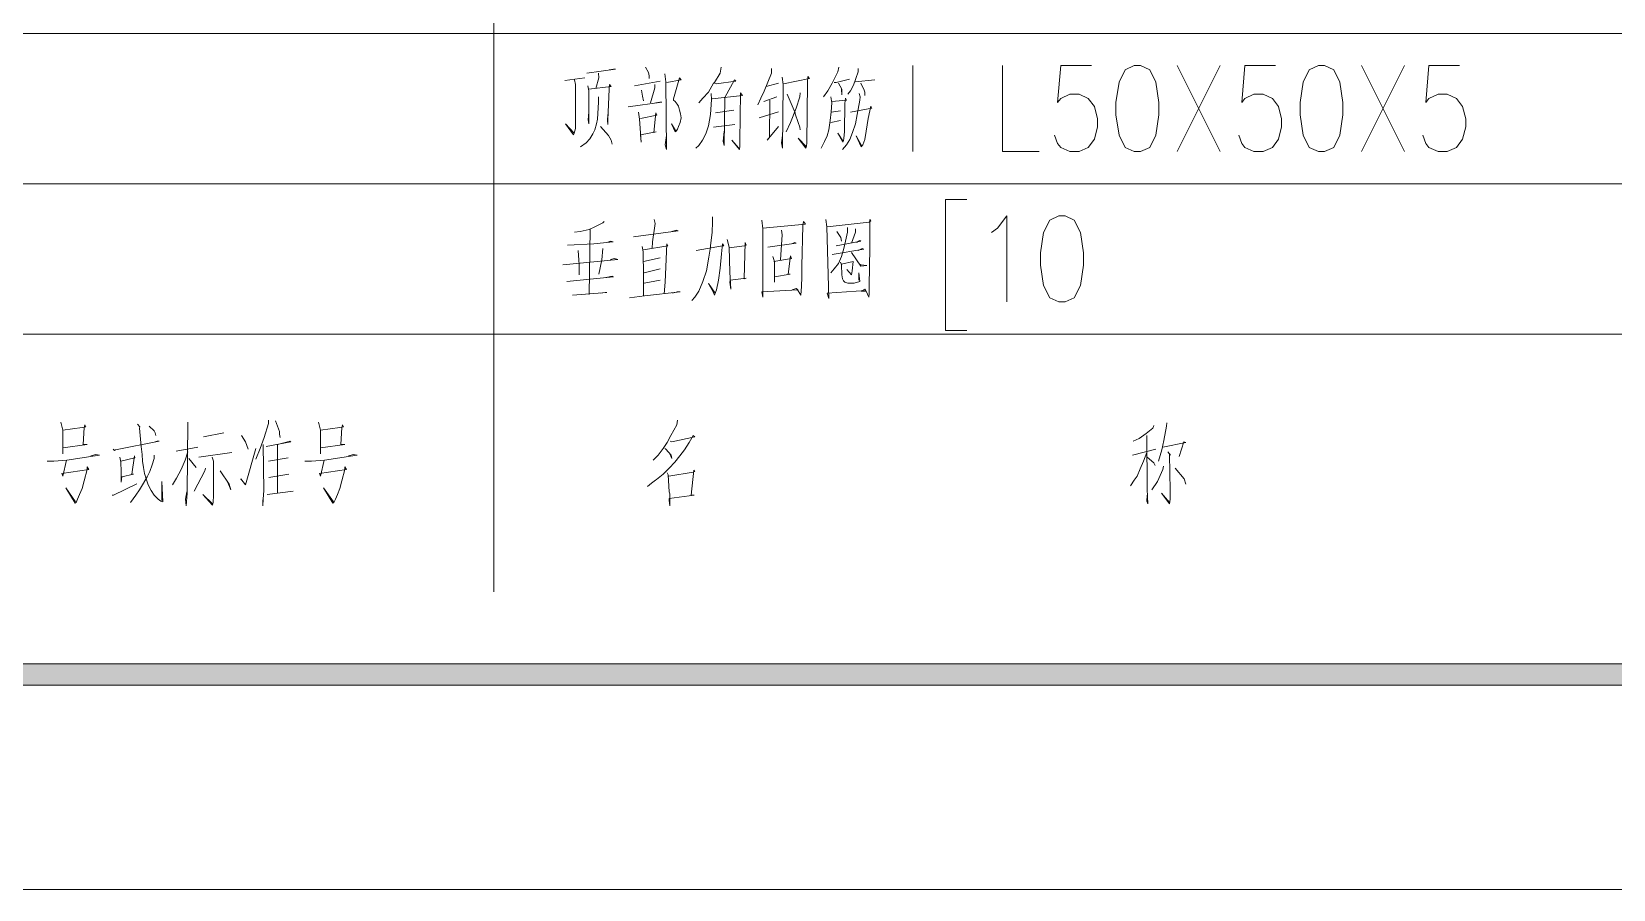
# Model space of a CAD drawing. Header units: millimetres. Extents: x 0 to 829, y 0 to 586.
# Drawn here: x 615.6 to 688.3, y 0 to 39.4 of the extents above; entities that cross this region are included whole.
import ezdxf

# ---------------------------------------------------------------- set-up
doc = ezdxf.new("R2010")
doc.units = ezdxf.units.MM

msp = doc.modelspace()

# ---------------------------------------------------------------- hatches: boundary and pattern name
h = msp.add_hatch(color=0)
h.dxf.hatch_style = 2
h.paths.add_polyline_path([(24.154694, 9.36625), (25.142472, 10.3505), (818.80075, 10.3505), (819.788528, 9.36625)])

# ---------------------------------------------------------------- linework, layer by layer
at = {"color": 0, "lineweight": 0}
for points in [[(0, 0), (0, 585.632278), (829.154778, 585.632278), (829.154778, 0)], [(666.259639, 37.807194), (665.836306, 37.620222), (665.557611, 37.055778), (665.4165, 36.117389), (665.4165, 35.552944), (665.557611, 34.614556), (665.836306, 34.050111), (666.259639, 33.863139), (666.541861, 33.863139), (666.965194, 34.050111), (667.247417, 34.614556), (667.388528, 35.552944), (667.388528, 36.117389), (667.247417, 37.055778), (666.965194, 37.620222), (666.541861, 37.807194)], [(674.712194, 37.807194), (674.288861, 37.620222), (674.006639, 37.055778), (673.865528, 36.117389), (673.865528, 35.552944), (674.006639, 34.614556), (674.288861, 34.050111), (674.712194, 33.863139), (674.990889, 33.863139), (675.414222, 34.050111), (675.696444, 34.614556), (675.837556, 35.552944), (675.837556, 36.117389), (675.696444, 37.055778), (675.414222, 37.620222), (674.990889, 37.807194)], [(662.798889, 30.906861), (662.375556, 30.719889), (662.093333, 30.155444), (661.952222, 29.217056), (661.952222, 28.652611), (662.093333, 27.714222), (662.375556, 27.149778), (662.798889, 26.962806), (663.081111, 26.962806), (663.500917, 27.149778), (663.783139, 27.714222), (663.92425, 28.652611), (663.92425, 29.217056), (663.783139, 30.155444), (663.500917, 30.719889), (663.081111, 30.906861)], [(24.154694, 9.36625), (25.142472, 10.3505), (818.80075, 10.3505), (819.788528, 9.36625)]]:
    msp.add_lwpolyline(points, close=True, dxfattribs=at)
for points in [[(636.859139, 25.484667), (636.859139, 149.708306)], [(592.493806, 39.285333), (769.404806, 39.285333)], [(656.096111, 33.863139), (656.096111, 37.807194)], [(660.202444, 37.807194), (660.202444, 33.863139), (661.895778, 33.863139)], [(664.287611, 37.807194), (662.880028, 37.807194), (662.738917, 36.117389), (662.880028, 36.304361), (663.303361, 36.491333), (663.726694, 36.491333), (664.1465, 36.304361), (664.428722, 35.930417), (664.569833, 35.365972), (664.569833, 34.992028), (664.428722, 34.427583), (664.1465, 34.050111), (663.726694, 33.863139), (663.303361, 33.863139), (662.880028, 34.050111), (662.738917, 34.240611), (662.597806, 34.614556)], [(668.231667, 33.863139), (670.203694, 37.807194)], [(668.231667, 37.807194), (670.203694, 33.863139)], [(672.740167, 37.807194), (671.329056, 37.807194), (671.191472, 36.117389), (671.329056, 36.304361), (671.752389, 36.491333), (672.175722, 36.491333), (672.599056, 36.304361), (672.881278, 35.930417), (673.022389, 35.365972), (673.022389, 34.992028), (672.881278, 34.427583), (672.599056, 34.050111), (672.175722, 33.863139), (671.752389, 33.863139), (671.329056, 34.050111), (671.191472, 34.240611), (671.050361, 34.614556)], [(676.684222, 33.863139), (678.65625, 37.807194)], [(676.684222, 37.807194), (678.65625, 33.863139)], [(681.189194, 37.807194), (679.781611, 37.807194), (679.6405, 36.117389), (679.781611, 36.304361), (680.204944, 36.491333), (680.62475, 36.491333), (681.048083, 36.304361), (681.330306, 35.930417), (681.471417, 35.365972), (681.471417, 34.992028), (681.330306, 34.427583), (681.048083, 34.050111), (680.62475, 33.863139), (680.204944, 33.863139), (679.781611, 34.050111), (679.6405, 34.240611), (679.499389, 34.614556)], [(640.118806, 37.122806), (641.028972, 37.249806)], [(640.563306, 37.154556), (640.609167, 36.939361), (640.609167, 34.917944), (640.538611, 34.70275), (640.513917, 34.63925), (640.1435, 35.136667), (640.538611, 34.70275)], [(641.120694, 37.465), (642.447139, 37.651972), (642.355417, 37.651972), (642.147278, 37.620222)], [(641.656917, 37.465), (641.681611, 37.249806), (641.5405, 36.752389)], [(643.311444, 36.875861), (644.496778, 37.094583)], [(643.822972, 37.743694), (643.964083, 37.49675), (643.98525, 37.341528), (643.98525, 37.218056)], [(644.708444, 37.43325), (644.754306, 37.062833), (644.779, 33.958389), (644.729611, 34.173583), (644.779, 34.6075)], [(644.800167, 37.031083), (645.452806, 37.154556), (645.38225, 37.249806), (645.103556, 36.286722), (645.103556, 36.223222), (645.174111, 36.16325), (645.265833, 36.03625), (645.336389, 35.944528), (645.38225, 35.757556), (645.428111, 35.602333), (645.452806, 35.415361), (645.406944, 35.200167), (645.336389, 35.013194), (645.290528, 34.889722), (645.219972, 34.794472), (645.174111, 34.762722), (645.011833, 35.136667), (645.195278, 34.826222), (645.244667, 34.826222)], [(647.294306, 37.743694), (647.244917, 37.465), (646.990917, 37.031083), (646.945056, 36.999333), (646.712222, 36.597167), (646.454694, 36.318472), (646.267722, 36.09975)], [(646.990917, 36.999333), (647.061472, 36.967583), (647.968111, 37.094583), (647.897556, 37.154556), (647.456583, 36.346694), (647.431889, 34.141833), (647.386028, 34.328806), (647.431889, 34.794472)], [(649.597944, 37.683722), (649.597944, 37.465), (649.273389, 36.628917), (649.111111, 36.318472), (648.97, 36.008028)], [(650.088306, 37.278028), (650.134167, 36.939361), (650.109472, 34.018361), (650.063611, 34.268833), (650.109472, 34.6075)], [(650.158861, 36.967583), (651.344194, 37.218056), (651.273639, 37.309778), (651.252472, 37.031083), (651.227778, 34.268833), (651.206611, 34.113611), (651.181917, 34.018361), (650.832667, 34.484028), (651.206611, 34.081861)], [(652.695333, 37.743694), (652.649472, 37.5285), (652.391944, 36.999333), (652.183806, 36.657139), (651.996833, 36.378444)], [(652.487194, 37.031083), (652.578917, 37.031083), (653.185694, 37.186306)], [(653.580806, 37.683722), (653.580806, 37.5285), (653.372667, 36.907611), (653.231556, 36.657139), (653.115139, 36.501917)], [(653.439694, 37.062833), (654.349861, 37.154556)], [(641.656917, 36.378444), (641.656917, 36.254972), (641.656917, 36.1315), (641.611056, 35.355389), (641.565194, 35.136667), (641.494639, 34.857972), (641.399389, 34.671), (641.261806, 34.452278), (641.099528, 34.268833), (640.842, 34.081861)], [(641.166556, 36.875861), (641.215944, 36.657139), (641.215944, 35.136667), (641.19125, 35.323639), (641.215944, 35.665833)], [(641.215944, 36.720639), (642.239, 36.844111), (642.168444, 36.939361), (642.147278, 36.720639), (642.097889, 35.323639), (642.097889, 35.104917), (642.076722, 35.291889), (642.097889, 35.570583)], [(643.636, 36.688889), (643.681861, 36.410194), (643.73125, 36.191472)], [(644.242778, 36.939361), (644.242778, 36.784139), (644.055806, 36.09975)], [(646.828639, 36.533667), (646.849806, 36.254972), (646.803944, 35.570583), (646.712222, 35.044944), (646.595806, 34.671), (646.43, 34.392306), (646.267722, 34.141833), (646.126611, 34.018361)], [(646.8745, 36.286722), (648.2715, 36.441944), (648.17625, 36.565417), (648.155083, 34.360556), (648.155083, 34.113611), (648.130389, 33.958389), (647.781139, 34.392306), (648.109222, 34.018361)], [(649.855472, 36.378444), (649.248694, 36.16325)], [(649.365111, 36.844111), (649.926028, 36.999333)], [(650.924389, 36.565417), (650.903222, 36.378444), (650.740944, 35.852806), (650.483417, 35.200167), (650.275278, 34.762722)], [(650.321139, 36.501917), (650.691556, 35.634083), (650.691556, 35.602333), (650.832667, 35.200167), (650.903222, 34.981444), (650.924389, 34.857972)], [(652.324917, 36.378444), (652.370778, 36.09975), (652.346083, 35.694056), (652.300222, 35.291889), (652.229667, 34.857972), (652.159111, 34.579278), (652.042694, 34.328806), (651.880417, 34.018361)], [(652.370778, 36.16325), (653.044583, 36.223222), (652.998722, 36.318472), (652.974028, 36.068), (652.952861, 34.762722), (652.928167, 34.484028), (652.907, 34.360556), (652.882306, 34.297056), (652.649472, 34.70275), (652.882306, 34.360556), (652.649472, 34.70275)], [(652.674167, 36.999333), (652.836444, 36.720639), (652.836444, 36.473694), (652.81175, 36.720639)], [(653.626667, 36.533667), (653.672528, 36.378444), (653.651361, 36.223222), (653.534944, 35.570583), (653.464389, 35.136667), (653.323278, 34.7345), (653.206861, 34.424056), (653.044583, 34.173583), (652.857611, 33.958389)], [(653.697222, 36.999333), (653.8595, 36.688889), (653.884194, 36.597167), (653.884194, 36.441944)], [(643.029222, 35.912778), (644.567333, 36.1315), (644.475611, 36.1315), (644.288639, 36.09975)], [(643.494889, 35.665833), (643.544278, 35.355389), (643.614833, 34.297056), (643.590139, 34.63925), (644.313333, 34.762722), (644.196917, 34.7345), (644.288639, 35.634083), (644.3345, 35.538833), (643.590139, 35.383611)], [(647.876389, 35.757556), (647.036778, 35.634083)], [(649.926028, 35.694056), (649.040556, 35.415361)], [(649.527389, 36.223222), (649.506222, 34.515778), (649.410972, 34.392306), (649.926028, 35.013194)], [(652.765889, 35.725806), (652.346083, 35.665833)], [(653.231556, 35.665833), (654.20875, 35.852806), (654.162889, 35.944528), (654.046472, 35.383611), (653.95475, 34.794472), (653.884194, 34.424056), (653.788944, 34.173583), (653.721917, 34.081861), (653.489083, 34.579278), (653.743083, 34.113611)], [(641.748639, 35.013194), (642.122583, 34.6075), (642.239, 34.392306), (642.284861, 34.205333)], [(646.945056, 34.981444), (647.92225, 35.104917)], [(652.765889, 35.291889), (652.324917, 35.200167)], [(592.493806, 32.385), (769.404806, 32.385)], [(658.572611, 31.658278), (657.588361, 31.658278), (657.588361, 25.646944), (658.572611, 25.646944)], [(641.914444, 30.656389), (641.865056, 30.596417), (641.494639, 30.409444), (641.237111, 30.285972), (640.817306, 30.190722), (640.563306, 30.158972)], [(644.218083, 30.751639), (644.263944, 30.564667), (644.147528, 29.725056), (644.126361, 29.414611)], [(646.895667, 30.875111), (646.895667, 30.628167), (646.8745, 30.158972), (646.803944, 29.538083), (646.803944, 29.478111), (646.733389, 29.012444), (646.616972, 28.391556), (646.454694, 27.894139), (646.267722, 27.460222), (646.08075, 27.178), (645.943167, 27.022778)], [(649.156972, 30.719889), (649.202833, 30.317722), (649.202833, 27.178), (649.156972, 27.428472), (650.807972, 27.520194), (650.740944, 27.583694), (650.553972, 27.520194)], [(649.202833, 30.345944), (651.157222, 30.532917), (651.0655, 30.656389), (651.040806, 30.472944), (650.994944, 28.60675), (650.994944, 28.515028), (650.994944, 28.112861), (650.973778, 27.675417), (650.949083, 27.27325), (650.786806, 27.551944)], [(652.092083, 30.751639), (652.137944, 30.409444), (652.229667, 27.118028), (652.159111, 27.364972), (653.930056, 27.488444), (653.884194, 27.551944), (653.721917, 27.460222), (653.95475, 27.460222), (654.071167, 27.178), (654.092333, 27.333222), (654.092333, 27.707167), (654.117028, 29.446361), (654.117028, 30.751639), (654.162889, 30.688139), (654.092333, 30.628167), (652.159111, 30.409444)], [(659.697972, 30.155444), (659.980194, 30.342417), (660.403528, 30.906861), (660.403528, 26.962806)], [(641.282972, 30.285972), (641.237111, 27.305)], [(643.262056, 29.943778), (645.311694, 30.222472), (645.219972, 30.254222), (645.033, 30.190722)], [(647.573, 29.820306), (647.664722, 29.478111), (647.689417, 28.328056), (647.735278, 27.551944), (647.689417, 27.862389), (647.710583, 27.957639), (648.433778, 28.049361), (648.342056, 28.017611), (648.387917, 29.693306), (648.433778, 29.569833), (648.363222, 29.538083), (647.664722, 29.446361)], [(650.063611, 30.254222), (650.088306, 30.0355), (650.01775, 28.888972)], [(653.090444, 30.377694), (653.090444, 30.158972), (652.998722, 29.756806), (652.928167, 29.414611), (652.81175, 29.044194), (652.674167, 28.73375), (652.487194, 28.483278), (652.324917, 28.296306)], [(652.578917, 29.538083), (653.697222, 29.756806), (653.651361, 29.788556), (653.51025, 29.693306)], [(652.603611, 30.190722), (652.790583, 29.912028), (652.81175, 29.756806)], [(653.464389, 30.317722), (653.464389, 30.158972), (653.277417, 29.665083)], [(640.235222, 29.569833), (641.448778, 29.633333), (642.330722, 29.725056), (642.214306, 29.756806), (642.052028, 29.693306)], [(640.725583, 29.322889), (640.771444, 28.67025), (640.771444, 28.60675), (640.771444, 28.204583)], [(641.865056, 29.414611), (641.819194, 28.888972), (641.681611, 28.236333)], [(643.660694, 29.509861), (643.706556, 29.259389), (643.73125, 28.172833), (643.73125, 27.2415)], [(643.73125, 29.354639), (644.846028, 29.538083), (644.800167, 29.633333), (644.729611, 27.862389), (644.68375, 27.333222)], [(646.151306, 29.322889), (647.361333, 29.538083), (647.410722, 29.538083), (647.361333, 29.633333), (647.315472, 29.167667), (647.244917, 28.515028), (647.177889, 27.957639), (647.082639, 27.520194), (646.990917, 27.27325), (646.920361, 27.428472), (646.803944, 27.647194), (646.712222, 27.802417), (647.012083, 27.364972), (647.061472, 27.488444)], [(649.435667, 29.478111), (650.740944, 29.665083), (650.670389, 29.693306), (650.529278, 29.633333)], [(649.6685, 29.044194), (649.739056, 28.825472), (649.739056, 28.761972), (649.739056, 28.112861), (649.739056, 27.862389), (649.739056, 28.112861), (650.458722, 28.236333), (650.367, 28.236333), (650.483417, 29.072417), (650.529278, 28.948944), (649.714361, 28.825472)], [(652.391944, 29.135917), (653.838333, 29.382861), (653.767778, 29.414611), (653.580806, 29.322889)], [(653.277417, 29.227639), (653.697222, 28.60675), (653.975917, 28.6385), (653.721917, 28.67025), (653.6055, 28.73375)], [(640.027083, 28.67025), (642.542389, 28.917194), (642.401278, 28.948944), (642.214306, 28.917194)], [(643.73125, 28.825472), (644.496778, 28.980694)], [(643.752417, 28.296306), (644.496778, 28.483278)], [(653.069278, 28.451528), (653.277417, 28.204583), (653.302111, 28.391556), (653.347972, 28.825472), (652.81175, 28.702), (652.765889, 28.793722), (652.81175, 28.67025), (652.836444, 28.204583), (652.857611, 28.017611), (652.907, 27.925889), (652.974028, 27.862389), (653.115139, 27.830639), (653.393833, 27.830639), (653.651361, 27.894139), (653.6055, 28.296306), (653.6055, 27.957639)], [(640.214056, 27.894139), (642.355417, 28.112861), (642.284861, 28.141083), (642.006167, 28.081111)], [(643.752417, 27.830639), (644.496778, 27.957639)], [(640.468056, 27.27325), (642.052028, 27.396722), (641.960306, 27.396722), (641.748639, 27.364972)], [(643.078611, 27.149778), (643.777111, 27.2415), (645.406944, 27.428472), (645.265833, 27.428472), (645.057694, 27.364972)], [(592.493806, 25.484667), (769.404806, 25.484667)], [(592.493806, 25.484667), (769.404806, 25.484667)], [(636.859139, 13.6525), (636.859139, 25.484667)], [(616.980111, 21.445361), (617.075361, 21.074944), (617.075361, 19.988389), (617.075361, 20.267083), (618.193667, 20.422306), (618.006694, 20.422306), (618.052556, 21.198417), (618.07725, 21.321889), (618.123111, 21.230167), (617.960833, 21.198417), (617.075361, 21.074944)], [(620.497306, 21.353639), (620.613722, 21.230167), (620.592556, 21.166667), (620.663111, 20.327056), (620.708972, 19.956639), (620.730139, 19.646194), (620.779528, 19.3675), (620.825389, 19.085278), (620.895944, 18.838333), (620.987667, 18.559639), (621.128778, 18.309167), (621.266361, 18.093972), (621.453333, 17.907), (621.56975, 17.81175), (621.661472, 17.783528), (621.615611, 18.714861), (621.615611, 17.8435)], [(621.033528, 21.261917), (621.266361, 21.043194), (621.312222, 20.951472), (621.336917, 20.824472)], [(622.804472, 21.445361), (622.779778, 18.185694), (622.733917, 17.596556), (622.709222, 17.907), (622.758611, 18.249194)], [(626.508639, 21.540611), (626.508639, 21.385389), (626.321667, 20.73275), (626.134694, 20.235333), (625.926556, 19.737917)], [(626.833194, 21.508861), (627.020167, 21.011444), (627.020167, 20.887972), (627.041333, 20.73275)], [(628.812278, 21.445361), (628.907528, 21.074944), (628.907528, 19.988389), (628.907528, 20.267083), (630.022306, 20.422306), (629.838861, 20.422306), (629.884722, 21.198417), (629.905889, 21.321889), (629.955278, 21.230167), (629.789472, 21.198417), (628.907528, 21.074944)], [(645.283472, 21.540611), (645.262306, 21.321889), (644.983611, 20.824472), (644.817806, 20.514028), (644.634361, 20.235333), (644.401528, 19.924889), (644.168694, 19.706167)], [(667.152167, 21.290139), (667.106306, 21.166667), (666.802917, 20.919722), (666.478361, 20.701), (666.199667, 20.577528)], [(667.758944, 21.417139), (667.73425, 21.261917), (667.617833, 20.609278), (667.526111, 20.171833), (667.363833, 19.646194)], [(619.379, 20.203583), (619.449556, 20.143611), (619.495417, 20.171833), (621.499194, 20.577528), (621.407472, 20.577528), (621.312222, 20.545778)], [(623.527667, 20.7645), (624.459, 20.951472)], [(625.273917, 20.824472), (625.457361, 20.545778), (625.573778, 20.203583)], [(626.275806, 20.422306), (626.296972, 18.309167), (626.275806, 17.907), (626.251111, 17.596556), (626.251111, 17.87525)], [(626.413389, 20.327056), (627.531694, 20.545778), (627.485833, 20.577528), (627.274167, 20.514028), (626.924917, 20.422306), (626.924917, 18.185694)], [(644.958917, 20.577528), (645.029472, 20.545778), (646.077222, 20.7645), (646.006667, 20.824472), (645.819694, 20.514028), (645.611556, 20.171833), (645.399889, 19.893139), (645.167056, 19.614444), (644.913056, 19.33575), (644.634361, 19.057056), (644.330972, 18.806583), (644.285111, 18.774833), (644.098139, 18.651361), (643.911167, 18.496139)], [(666.827611, 20.824472), (666.852306, 18.372667), (666.873472, 17.688278), (666.827611, 17.81175), (666.852306, 18.093972)], [(667.571972, 20.298833), (668.619722, 20.514028), (668.528, 20.545778), (668.316333, 19.861389)], [(616.352167, 19.646194), (616.655556, 19.646194), (617.262333, 19.706167), (618.751056, 19.924889), (618.588778, 19.956639), (618.355944, 19.893139)], [(617.237639, 19.706167), (617.075361, 18.961806), (617.0295, 19.085278), (618.264222, 19.27225), (618.193667, 19.395722), (618.193667, 19.27225), (618.052556, 18.746611), (617.960833, 18.404417), (617.844417, 18.125722), (617.749167, 17.907), (617.682139, 17.751778), (617.63275, 17.720028), (617.212944, 18.436167), (617.657444, 17.783528)], [(619.682389, 19.833167), (619.72825, 19.614444), (619.752944, 19.180528), (619.752944, 18.683111), (619.777639, 18.930056), (620.313861, 19.057056), (620.243306, 19.057056), (620.359722, 19.893139), (620.380889, 19.801417), (619.72825, 19.646194)], [(621.266361, 19.924889), (621.266361, 19.769667), (621.174639, 19.490972), (621.058222, 19.180528), (620.941806, 18.930056), (620.779528, 18.651361), (620.592556, 18.340917), (620.430278, 18.093972), (620.17275, 17.751778)], [(622.804472, 20.080111), (622.688056, 19.706167), (622.501083, 19.27225), (622.292944, 18.870083), (622.105972, 18.559639)], [(622.26825, 20.111861), (623.270139, 20.298833)], [(622.850333, 19.769667), (623.199583, 19.3675)], [(623.316, 19.833167), (624.829417, 20.048361)], [(623.922778, 19.833167), (623.993333, 19.646194), (623.993333, 18.093972), (623.968639, 17.751778), (623.943944, 17.628306), (623.502972, 18.125722), (623.943944, 17.688278)], [(625.224528, 18.806583), (625.249222, 18.838333), (625.457361, 18.559639), (625.926556, 20.235333)], [(626.508639, 19.646194), (627.415278, 19.801417)], [(628.184333, 19.646194), (628.487722, 19.646194), (629.090972, 19.706167), (630.583222, 19.924889), (630.420944, 19.956639), (630.188111, 19.893139)], [(629.069806, 19.706167), (628.907528, 18.961806), (628.858139, 19.085278), (630.092861, 19.27225), (630.022306, 19.395722), (630.022306, 19.27225), (629.884722, 18.746611), (629.789472, 18.404417), (629.673056, 18.125722), (629.581333, 17.907), (629.510778, 17.751778), (629.464917, 17.720028), (629.045111, 18.436167), (629.489611, 17.783528)], [(644.701389, 20.235333), (644.750778, 20.203583), (645.004778, 19.924889), (645.029472, 19.769667), (644.934222, 19.988389)], [(666.827611, 20.048361), (666.6865, 19.646194), (666.524222, 19.304), (666.386639, 18.961806), (666.245528, 18.774833), (666.08325, 18.527889)], [(666.174972, 19.924889), (667.247417, 20.203583)], [(666.852306, 19.833167), (667.152167, 19.582694), (667.222722, 19.459222)], [(667.804806, 20.080111), (667.921222, 19.924889), (667.875361, 19.956639), (667.900056, 18.309167), (667.900056, 17.907), (667.875361, 17.688278), (667.501417, 18.185694), (667.875361, 17.751778)], [(623.619389, 19.33575), (623.594694, 19.212278), (623.107861, 18.280944)], [(624.293194, 19.212278), (624.713, 18.591389), (624.783556, 18.340917), (624.621278, 18.746611)], [(626.529806, 18.901833), (627.439972, 19.057056)], [(644.817806, 19.117028), (644.867194, 19.025306), (644.913056, 18.249194), (644.934222, 18.153944), (644.934222, 17.596556), (644.913056, 17.8435), (644.913056, 17.93875), (646.052528, 18.093972), (646.031361, 18.093972), (645.914944, 18.093972), (646.031361, 19.2405), (646.077222, 19.180528), (646.006667, 19.148778), (644.888361, 18.961806)], [(667.596667, 19.427472), (667.571972, 19.27225), (667.317972, 18.714861), (667.060444, 18.340917)], [(668.132889, 19.33575), (668.549167, 18.838333), (668.619722, 18.591389)], [(619.333139, 18.093972), (619.403694, 18.093972), (620.476139, 18.619611)], [(626.45925, 18.125722), (627.648111, 18.280944)]]:
    msp.add_lwpolyline(points, dxfattribs=at)

doc.saveas('drawing.dxf')
